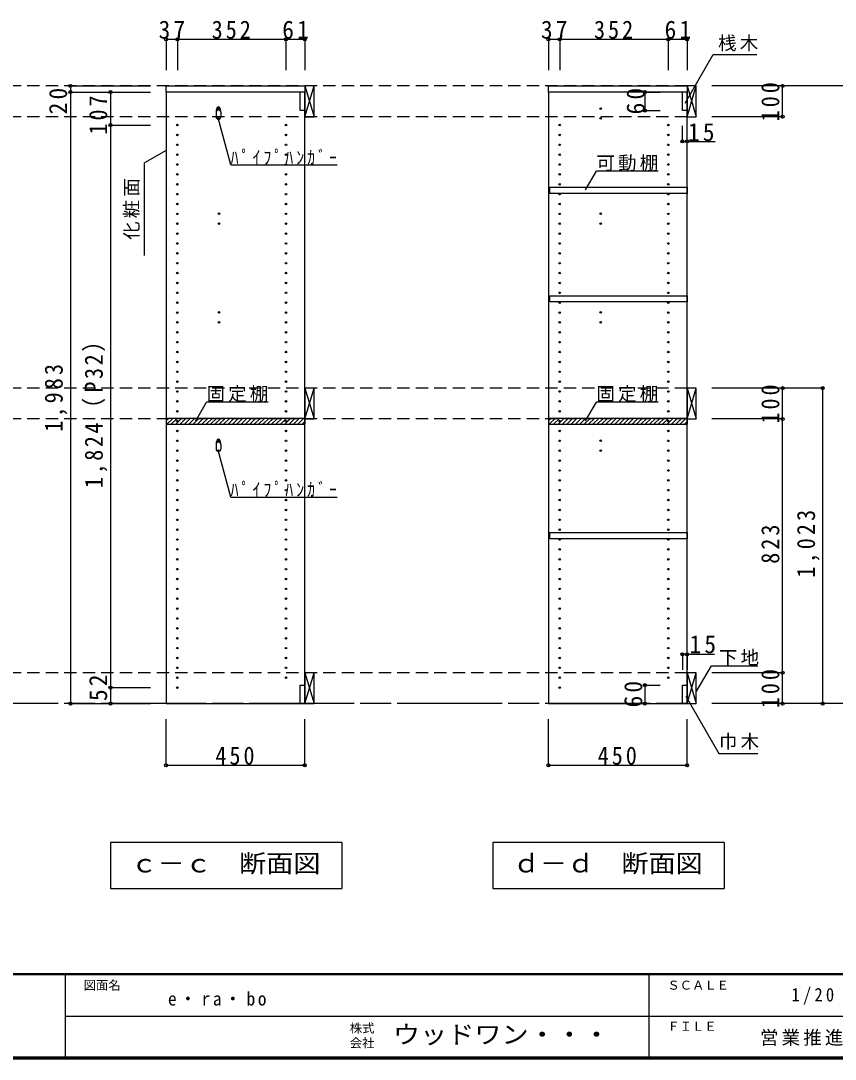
# Model space of a CAD drawing. Units: millimetres at full size, sheet at 1:20; some dimension numbers follow another scale. Extents: x -8005 to 8005, y -2932 to 2722.
# Drawn here: x 3961 to 6603, y -2864 to 503 of the extents above; entities that cross this region are included whole.
import ezdxf
from ezdxf.enums import TextEntityAlignment as Align

# ---------------------------------------------------------------- set-up
doc = ezdxf.new("R2010")
doc.units = ezdxf.units.MM
doc.header["$LTSCALE"] = 20
doc.header["$PDMODE"] = 32
doc.header["$PDSIZE"] = 10
doc.linetypes.add('CHAIN1', pattern=[8, 5, -1, 1, -1])
doc.linetypes.add('DASHED2', pattern=[3, 2, -1])
for name, color, linetype in [('0-2_本体', 2, 'Continuous'), ('0-3_固定棚', 3, 'Continuous'), ('0-4_可動棚', 3, 'Continuous'), ('0-5', 4, 'Continuous'), ('0-6_ﾊﾟｲﾌﾟﾊﾝｶﾞｰ', 4, 'Continuous'), ('0-7_桟木・巾木', 2, 'Continuous'), ('0-8_引き出し', 7, 'Continuous'), ('0-A_文字', 7, 'Continuous'), ('0-B_寸法', 4, 'Continuous'), ('0-C_ハッチ', 4, 'Continuous'), ('F-1_枠', 6, 'Continuous'), ('F-A_文字', 7, 'Continuous')]:
    doc.layers.add(name, color=color, linetype=linetype)
doc.styles.add('ＭＳ ゴシック', font='')
doc.styles.get('ＭＳ ゴシック').set_extended_font_data('MS Gothic')

msp = doc.modelspace()

# ---------------------------------------------------------------- linework, layer by layer
at = {"layer": '0-2_本体'}
for p, q in [((4432.22, 271.73), (4432.22, 291.73)), ((4432.22, 291.73), (4882.22, 291.73)), ((4882.22, 271.73), (4432.22, 271.73)), ((4882.22, 291.73), (4882.22, 271.73)), ((5672.22, 271.73), (5672.22, 291.73)), ((5672.22, 291.73), (6122.22, 291.73)), ((6122.22, 271.73), (5672.22, 271.73)), ((6122.22, 291.73), (6122.22, 271.73))]:
    msp.add_line(p, q, dxfattribs=at)
at = {"layer": '0-3_固定棚', "color": 2}
for p, q in [((4432.22, -785.27), (4432.22, -805.27)), ((4432.22, -785.27), (4882.22, -785.27)), ((4432.22, -805.27), (4882.22, -805.27)), ((4882.22, -785.27), (4882.22, -805.27)), ((5672.22, -785.27), (5672.22, -805.27)), ((5672.22, -785.27), (6122.22, -785.27)), ((5672.22, -805.27), (6122.22, -805.27)), ((6122.22, -785.27), (6122.22, -805.27))]:
    msp.add_line(p, q, dxfattribs=at)
at = {"layer": '0-4_可動棚', "color": 2}
for points in [[(5677.22, -36.77), (6122.22, -36.77), (6122.22, -56.77), (5677.22, -56.77)], [(5677.22, -388.77), (6122.22, -388.77), (6122.22, -408.77), (5677.22, -408.77)], [(5677.22, -1156.77), (6122.22, -1156.77), (6122.22, -1176.77), (5677.22, -1176.77)]]:
    msp.add_lwpolyline(points, close=True, dxfattribs=at)
at = {"layer": '0-5', "color": 3}
for p, q in [((4432.22, 271.73), (4432.22, -1711.27)), ((4882.22, 271.73), (4432.22, 271.73)), ((4882.22, -1711.27), (4882.22, 271.73)), ((6122.22, 271.73), (5672.22, 271.73)), ((5672.22, 271.73), (5672.22, -1711.27)), ((6122.22, -1711.27), (6122.22, 271.73)), ((4432.22, -1711.27), (4882.22, -1711.27)), ((5672.22, -1711.27), (6122.22, -1711.27))]:
    msp.add_line(p, q, dxfattribs=at)
at = {"layer": '0-5'}
for centre in [(4602.22, 218.23), (5842.22, 218.23), (4602.22, 186.23), (5842.22, 186.23), (4469.22, 164.73), (4469.22, 132.73), (4821.22, 164.73), (4821.22, 132.73), (5709.22, 164.73), (5709.22, 132.73), (6061.22, 164.73), (6061.22, 132.73), (4469.22, 100.73), (4821.22, 100.73), (5709.22, 100.73), (6061.22, 100.73), (4469.22, 68.73), (4821.22, 68.73), (5709.22, 68.73), (6061.22, 68.73), (4469.22, 36.73), (4821.22, 36.73), (5709.22, 36.73), (6061.22, 36.73), (4469.22, 4.73), (4821.22, 4.73), (5709.22, 4.73), (6061.22, 4.73), (4469.22, -27.27), (4821.22, -27.27), (5709.22, -27.27), (6061.22, -27.27), (4469.22, -59.27), (4821.22, -59.27), (5709.22, -59.27), (6061.22, -59.27), (4469.22, -91.27), (4821.22, -91.27), (5709.22, -91.27), (6061.22, -91.27), (4469.22, -123.27), (4603.88, -122.77), (4821.22, -123.27), (5709.22, -123.27), (5842.22, -122.77), (6061.22, -123.27), (4469.22, -155.27), (4603.88, -154.77), (4821.22, -155.27), (5709.22, -155.27), (5842.22, -154.77), (6061.22, -155.27), (4469.22, -187.27), (4821.22, -187.27), (5709.22, -187.27), (6061.22, -187.27), (4469.22, -219.27), (4821.22, -219.27), (5709.22, -219.27), (6061.22, -219.27), (4469.22, -251.27), (4821.22, -251.27), (5709.22, -251.27), (6061.22, -251.27), (4469.22, -283.27), (4821.22, -283.27), (5709.22, -283.27), (6061.22, -283.27), (4469.22, -315.27), (4821.22, -315.27), (5709.22, -315.27), (6061.22, -315.27), (4469.22, -347.27), (4821.22, -347.27), (5709.22, -347.27), (6061.22, -347.27), (4469.22, -379.27), (4821.22, -379.27), (5709.22, -379.27), (6061.22, -379.27), (4469.22, -411.27), (4821.22, -411.27), (5709.22, -411.27), (6061.22, -411.27), (4469.22, -443.27), (4603.88, -442.77), (4821.22, -443.27), (5709.22, -443.27), (5842.22, -442.77), (6061.22, -443.27), (4469.22, -475.27), (4469.22, -507.27), (4603.88, -474.77), (4821.22, -475.27), (4821.22, -507.27), (5709.22, -475.27), (5709.22, -507.27), (5842.22, -474.77), (6061.22, -475.27), (6061.22, -507.27), (4469.22, -539.27), (4821.22, -539.27), (5709.22, -539.27), (6061.22, -539.27), (4469.22, -571.27), (4821.22, -571.27), (5709.22, -571.27), (6061.22, -571.27), (4469.22, -603.27), (4821.22, -603.27), (5709.22, -603.27), (6061.22, -603.27), (4469.22, -635.27), (4821.22, -635.27), (5709.22, -635.27), (6061.22, -635.27), (4469.22, -667.27), (4821.22, -667.27), (5709.22, -667.27), (6061.22, -667.27), (4469.22, -699.27), (4821.22, -699.27), (5709.22, -699.27), (6061.22, -699.27), (4469.22, -731.27), (4821.22, -731.27), (5709.22, -731.27), (6061.22, -731.27), (4469.22, -763.27), (4821.22, -763.27), (5709.22, -763.27), (6061.22, -763.27), (4469.22, -795.27), (4821.22, -795.27), (5709.22, -795.27), (6061.22, -795.27), (4469.22, -827.27), (4821.22, -827.27), (5709.22, -827.27), (6061.22, -827.27), (4469.22, -859.27), (4602.22, -858.77), (4821.22, -859.27), (5709.22, -859.27), (5842.22, -858.77), (6061.22, -859.27), (4469.22, -891.27), (4602.22, -890.77), (4821.22, -891.27), (5709.22, -891.27), (5842.22, -890.77), (6061.22, -891.27), (4469.22, -923.27), (4821.22, -923.27), (5709.22, -923.27), (6061.22, -923.27), (4469.22, -955.27), (4821.22, -955.27), (5709.22, -955.27), (6061.22, -955.27), (4469.22, -987.27), (4821.22, -987.27), (5709.22, -987.27), (6061.22, -987.27), (4469.22, -1019.27), (4821.22, -1019.27), (5709.22, -1019.27), (6061.22, -1019.27), (4469.22, -1051.27), (4821.22, -1051.27), (5709.22, -1051.27), (6061.22, -1051.27), (4469.22, -1083.27), (4821.22, -1083.27), (5709.22, -1083.27), (6061.22, -1083.27), (4469.22, -1115.27), (4469.22, -1147.27), (4821.22, -1115.27), (4821.22, -1147.27), (5709.22, -1115.27), (5709.22, -1147.27), (6061.22, -1115.27), (6061.22, -1147.27), (4469.22, -1179.27), (4821.22, -1179.27), (5709.22, -1179.27), (6061.22, -1179.27), (4469.22, -1211.27), (4821.22, -1211.27), (5709.22, -1211.27), (6061.22, -1211.27), (4469.22, -1243.27), (4821.22, -1243.27), (5709.22, -1243.27), (6061.22, -1243.27), (4469.22, -1275.27), (4821.22, -1275.27), (5709.22, -1275.27), (6061.22, -1275.27), (4469.22, -1307.27), (4821.22, -1307.27), (5709.22, -1307.27), (6061.22, -1307.27), (4469.22, -1339.27), (4821.22, -1339.27), (5709.22, -1339.27), (6061.22, -1339.27), (4469.22, -1371.27), (4821.22, -1371.27), (5709.22, -1371.27), (6061.22, -1371.27), (4469.22, -1403.27), (4821.22, -1403.27), (5709.22, -1403.27), (6061.22, -1403.27), (4469.22, -1435.27), (4821.22, -1435.27), (5709.22, -1435.27), (6061.22, -1435.27), (4469.22, -1467.27), (4821.22, -1467.27), (5709.22, -1467.27), (6061.22, -1467.27), (4469.22, -1499.27), (4821.22, -1499.27), (5709.22, -1499.27), (6061.22, -1499.27), (4469.22, -1531.27), (4821.22, -1531.27), (5709.22, -1531.27), (6061.22, -1531.27), (4469.22, -1563.27), (4821.22, -1563.27), (5709.22, -1563.27), (6061.22, -1563.27), (4469.22, -1595.27), (4821.22, -1595.27), (5709.22, -1595.27), (6061.22, -1595.27), (4469.22, -1627.27), (4821.22, -1627.27), (5709.22, -1627.27), (6061.22, -1627.27), (4469.22, -1659.27), (5709.22, -1659.27)]:
    msp.add_circle(centre, 2.5, dxfattribs=at)
at = {"layer": '0-6_ﾊﾟｲﾌﾟﾊﾝｶﾞｰ', "color": 2}
for p, q in [((4594.72, 206.23), (4594.72, 191.23)), ((4609.72, 206.23), (4609.72, 191.23)), ((4594.72, -870.77), (4594.72, -885.77)), ((4609.72, -870.77), (4609.72, -885.77))]:
    msp.add_line(p, q, dxfattribs=at)
for centre, start, end in [((4602.22, 206.23), 0, 180), ((4602.22, 191.23), 180, 0), ((4602.22, -870.77), 0, 180), ((4602.22, -885.77), 180, 0)]:
    msp.add_arc(centre, 7.5, start, end, dxfattribs=at)
at = {"layer": '0-6_ﾊﾟｲﾌﾟﾊﾝｶﾞｰ', "color": 7}
for centre, radius, start, end in [((4640.83, 204.72), 46.13, 162.96035, 178.115), ((4602.22, 218.23), 5.5, 0, 180), ((4563.62, 204.72), 46.13, 1.885, 17.03965), ((4640.83, -872.28), 46.13, 162.96035, 178.115), ((4602.22, -858.77), 5.5, 0, 180), ((4563.62, -872.28), 46.13, 1.885, 17.03965)]:
    msp.add_arc(centre, radius, start, end, dxfattribs=at)
at = {"layer": '0-7_桟木・巾木'}
for p, q in [((4882.22, 271.73), (4867.22, 271.73)), ((4867.22, 211.73), (4867.22, 271.73)), ((4882.22, 271.73), (4882.22, 230.73)), ((6107.22, 211.73), (6107.22, 271.73)), ((6122.22, 271.73), (6107.22, 271.73)), ((6122.22, 271.73), (6122.22, 230.73)), ((6110.73, 211.73), (6107.22, 211.73)), ((6122.22, 211.73), (6110.73, 211.73)), ((4867.22, -1651.27), (4882.22, -1651.27)), ((4882.22, -1651.27), (4882.22, -1711.27)), ((6107.22, -1711.27), (6107.22, -1651.27)), ((6122.22, -1711.27), (6107.22, -1711.27))]:
    msp.add_line(p, q, dxfattribs=at)
for points in [[(4882.22, 211.73), (4870.73, 211.73), (4867.22, 211.73)], [(4882.22, -1711.27), (4867.22, -1711.27), (4867.22, -1651.27)], [(6107.22, -1651.27), (6122.22, -1651.27), (6122.22, -1711.27)]]:
    msp.add_lwpolyline(points, dxfattribs=at)
at = {"layer": '0-8_引き出し', "color": 3}
for p, q in [((4882.22, 291.73), (4882.22, 191.73)), ((4912.22, 291.73), (4882.22, 291.73)), ((4912.22, 191.73), (4912.22, 291.73)), ((4882.22, 191.73), (4912.22, 191.73)), ((4882.22, -1611.27), (4882.22, -1711.27)), ((4912.22, -1611.27), (4882.22, -1611.27)), ((4912.22, -1711.27), (4912.22, -1611.27)), ((4882.22, -1711.27), (4912.22, -1711.27))]:
    msp.add_line(p, q, dxfattribs=at)
at = {"layer": '0-8_引き出し'}
for p, q in [((4882.22, 191.73), (4912.22, 291.73)), ((4882.22, 291.73), (4912.22, 191.73)), ((6122.22, 291.73), (6152.22, 191.73)), ((6122.22, 191.73), (6152.22, 291.73)), ((4882.22, -688.27), (4912.22, -788.27)), ((4882.22, -788.27), (4912.22, -688.27)), ((6122.22, -688.27), (6152.22, -788.27)), ((6122.22, -788.27), (6152.22, -688.27)), ((4882.22, -1711.27), (4912.22, -1611.27)), ((4882.22, -1611.27), (4912.22, -1711.27)), ((6122.22, -1611.27), (6152.22, -1711.27)), ((6122.22, -1711.27), (6152.22, -1611.27))]:
    msp.add_line(p, q, dxfattribs=at)
at = {"layer": '0-8_引き出し', "color": 3}
for points in [[(6152.22, 191.73), (6152.22, 291.73), (6122.22, 291.73), (6122.22, 191.73)], [(4912.22, -788.27), (4912.22, -688.27), (4882.22, -688.27), (4882.22, -788.27)], [(6152.22, -788.27), (6152.22, -688.27), (6122.22, -688.27), (6122.22, -788.27)], [(6152.22, -1711.27), (6152.22, -1611.27), (6122.22, -1611.27), (6122.22, -1711.27)]]:
    msp.add_lwpolyline(points, close=True, dxfattribs=at)
at = {"layer": '0-A_文字'}
for p, q in [((6115.55, 236.27), (6206.43, 393.67)), ((6206.43, 393.67), (6348.66, 393.67)), ((4641.96, 35.43), (4602.22, 183.73)), ((4432.22, 82.66), (4362.22, 42.25)), ((4362.22, -257.75), (4362.22, 42.25)), ((4641.96, 35.43), (4986.96, 35.43)), ((5793.09, -45.83), (5828.11, 14.82)), ((6028.11, 14.82), (5828.11, 14.82)), ((4528.61, -794.33), (4563.63, -733.68)), ((4763.63, -733.68), (4563.63, -733.68)), ((5793.09, -794.33), (5828.11, -733.68)), ((6028.11, -733.68), (5828.11, -733.68)), ((4641.96, -1041.57), (4602.22, -893.27)), ((4641.96, -1041.57), (4986.96, -1041.57)), ((6152.22, -1672.95), (6200.99, -1588.48)), ((6200.99, -1588.48), (6351.52, -1588.48)), ((4252.22, -2161.27), (4252.22, -2311.27)), ((5002.22, -2161.27), (4252.22, -2161.27)), ((5002.22, -2161.27), (5002.22, -2311.27)), ((5492.22, -2161.27), (5492.22, -2311.27)), ((6242.22, -2161.27), (5492.22, -2161.27)), ((6242.22, -2161.27), (6242.22, -2311.27)), ((4252.22, -2311.27), (5002.22, -2311.27)), ((5492.22, -2311.27), (6242.22, -2311.27))]:
    msp.add_line(p, q, dxfattribs=at)
at = {"layer": '0-A_文字', "linetype": 'CHAIN1'}
msp.add_line((6122.22, -1711.27), (1682.22, -1711.27), dxfattribs=at)
at = {"layer": '0-A_文字'}
msp.add_lwpolyline([(6118.41, -1687.54), (6225.5, -1873.01), (6351.52, -1873.01)], dxfattribs=at)
at = {"layer": '0-B_寸法'}
for p, q in [((4432.22, 442.73), (4432.22, 342.73)), ((4432.22, 442.73), (4882.22, 442.73)), ((4469.22, 442.73), (4469.22, 342.73)), ((4821.22, 442.73), (4821.22, 342.73)), ((4882.22, 442.73), (4882.22, 342.73)), ((5672.22, 442.73), (5672.22, 342.73)), ((5672.22, 442.73), (6122.22, 442.73)), ((5709.22, 442.73), (5709.22, 342.73)), ((6061.22, 442.73), (6061.22, 342.73)), ((6122.22, 442.73), (6122.22, 342.73)), ((4122.22, 291.73), (4122.22, 271.73)), ((4122.22, 291.73), (4382.22, 291.73)), ((4122.22, 271.73), (4382.22, 271.73)), ((4122.22, 271.73), (4122.22, -1711.27)), ((4252.22, 271.73), (4382.22, 271.73)), ((4252.22, 271.73), (4252.22, 164.73)), ((5985.22, 271.73), (5985.22, 211.73)), ((5985.22, 271.73), (6035.22, 271.73)), ((6432.22, 291.73), (6202.22, 291.73)), ((6692.22, 291.73), (6202.22, 291.73)), ((6432.22, 191.73), (6432.22, 291.73)), ((5985.22, 211.73), (6035.22, 211.73)), ((6432.22, 191.73), (6202.22, 191.73)), ((4252.22, 164.73), (4382.22, 164.73)), ((4252.22, 164.73), (4252.22, -1659.27)), ((6107.22, 111.73), (6107.22, 161.73)), ((6122.22, 111.73), (6122.22, 161.73)), ((6107.22, 111.73), (6213.69, 111.73)), ((6432.22, -688.27), (6202.22, -688.27)), ((6562.22, -688.27), (6432.22, -688.27)), ((6432.22, -788.27), (6432.22, -688.27)), ((6562.22, -1711.27), (6562.22, -688.27)), ((6432.22, -788.27), (6202.22, -788.27)), ((6432.22, -1611.27), (6432.22, -788.27)), ((6107.22, -1551.27), (6107.22, -1601.27)), ((6107.22, -1551.27), (6210.68, -1551.27)), ((6122.22, -1551.27), (6122.22, -1601.27)), ((6432.22, -1611.27), (6202.22, -1611.27)), ((6432.22, -1711.27), (6432.22, -1611.27)), ((4252.22, -1659.27), (4382.22, -1659.27)), ((4252.22, -1659.27), (4252.22, -1711.27)), ((5985.22, -1651.27), (5985.22, -1711.27)), ((5985.22, -1651.27), (6035.22, -1651.27)), ((4122.22, -1711.27), (4382.22, -1711.27)), ((4252.22, -1711.27), (4382.22, -1711.27)), ((5985.22, -1711.27), (6035.22, -1711.27)), ((6432.22, -1711.27), (6202.22, -1711.27)), ((6692.22, -1711.27), (6202.22, -1711.27)), ((6562.22, -1711.27), (6432.22, -1711.27)), ((4432.22, -1911.27), (4432.22, -1761.27)), ((4882.22, -1911.27), (4882.22, -1761.27)), ((5672.22, -1911.27), (5672.22, -1761.27)), ((6122.22, -1911.27), (6122.22, -1761.27)), ((4432.22, -1911.27), (4882.22, -1911.27)), ((5672.22, -1911.27), (6122.22, -1911.27))]:
    msp.add_line(p, q, dxfattribs=at)
at = {"layer": '0-B_寸法', "linetype": 'DASHED2'}
for p, q in [((6122.22, 291.73), (1682.22, 291.73)), ((6122.22, 191.73), (1682.22, 191.73)), ((6122.22, -688.27), (1682.22, -688.27)), ((6122.22, -788.27), (1682.22, -788.27)), ((6122.22, -1611.27), (1682.22, -1611.27)), ((6122.22, -1711.27), (1682.22, -1711.27))]:
    msp.add_line(p, q, dxfattribs=at)
at = {"layer": '0-B_寸法', "color": 7}
for p in [(4432.22, 442.73), (4469.22, 442.73), (4821.22, 442.73), (4882.22, 442.73), (5672.22, 442.73), (5709.22, 442.73), (6061.22, 442.73), (6122.22, 442.73), (4122.22, 291.73), (4122.22, 271.73), (4252.22, 271.73), (5985.22, 271.73), (6432.22, 291.73), (5985.22, 211.73), (4252.22, 164.73), (6432.22, 191.73), (6107.22, 111.73), (6122.22, 111.73), (6432.22, -688.27), (6562.22, -688.27), (6432.22, -788.27), (6107.22, -1551.27), (6122.22, -1551.27), (6432.22, -1611.27), (5985.22, -1651.27), (4252.22, -1659.27), (4122.22, -1711.27), (4252.22, -1711.27), (5985.22, -1711.27), (6432.22, -1711.27), (6562.22, -1711.27), (4432.22, -1911.27), (4882.22, -1911.27), (5672.22, -1911.27), (6122.22, -1911.27)]:
    msp.add_point(p, dxfattribs=at)
at = {"layer": '0-C_ハッチ'}
for p, q in [((4432.22, -794.22), (4441.17, -785.27)), ((4435.31, -805.27), (4455.31, -785.27)), ((4449.46, -805.27), (4469.46, -785.27)), ((4463.6, -805.27), (4483.6, -785.27)), ((4477.74, -805.27), (4497.74, -785.27)), ((4491.88, -805.27), (4511.88, -785.27)), ((4506.02, -805.27), (4526.02, -785.27)), ((4520.17, -805.27), (4540.17, -785.27)), ((4534.31, -805.27), (4554.31, -785.27)), ((4548.45, -805.27), (4568.45, -785.27)), ((4562.59, -805.27), (4582.59, -785.27)), ((4576.74, -805.27), (4596.74, -785.27)), ((4590.88, -805.27), (4610.88, -785.27)), ((4605.02, -805.27), (4625.02, -785.27)), ((4619.16, -805.27), (4639.16, -785.27)), ((4633.3, -805.27), (4653.3, -785.27)), ((4647.45, -805.27), (4667.45, -785.27)), ((4661.59, -805.27), (4681.59, -785.27)), ((4675.73, -805.27), (4695.73, -785.27)), ((4689.87, -805.27), (4709.87, -785.27)), ((4704.01, -805.27), (4724.01, -785.27)), ((4718.16, -805.27), (4738.16, -785.27)), ((4732.3, -805.27), (4752.3, -785.27)), ((4746.44, -805.27), (4766.44, -785.27)), ((4760.58, -805.27), (4780.58, -785.27)), ((4774.73, -805.27), (4794.73, -785.27)), ((4788.87, -805.27), (4808.87, -785.27)), ((4803.01, -805.27), (4823.01, -785.27)), ((4817.15, -805.27), (4837.15, -785.27)), ((4831.29, -805.27), (4851.29, -785.27)), ((4845.44, -805.27), (4865.44, -785.27)), ((4859.58, -805.27), (4879.58, -785.27)), ((4873.72, -805.27), (4882.22, -796.76)), ((5672.22, -794.22), (5681.17, -785.27)), ((5675.31, -805.27), (5695.31, -785.27)), ((5689.46, -805.27), (5709.46, -785.27)), ((5703.6, -805.27), (5723.6, -785.27)), ((5717.74, -805.27), (5737.74, -785.27)), ((5731.88, -805.27), (5751.88, -785.27)), ((5746.02, -805.27), (5766.02, -785.27)), ((5760.17, -805.27), (5780.17, -785.27)), ((5774.31, -805.27), (5794.31, -785.27)), ((5788.45, -805.27), (5808.45, -785.27)), ((5802.59, -805.27), (5822.59, -785.27)), ((5816.74, -805.27), (5836.74, -785.27)), ((5830.88, -805.27), (5850.88, -785.27)), ((5845.02, -805.27), (5865.02, -785.27)), ((5859.16, -805.27), (5879.16, -785.27)), ((5873.3, -805.27), (5893.3, -785.27)), ((5887.45, -805.27), (5907.45, -785.27)), ((5901.59, -805.27), (5921.59, -785.27)), ((5915.73, -805.27), (5935.73, -785.27)), ((5929.87, -805.27), (5949.87, -785.27)), ((5944.01, -805.27), (5964.01, -785.27)), ((5958.16, -805.27), (5978.16, -785.27)), ((5972.3, -805.27), (5992.3, -785.27)), ((5986.44, -805.27), (6006.44, -785.27)), ((6000.58, -805.27), (6020.58, -785.27)), ((6014.73, -805.27), (6034.73, -785.27)), ((6028.87, -805.27), (6048.87, -785.27)), ((6043.01, -805.27), (6063.01, -785.27)), ((6057.15, -805.27), (6077.15, -785.27)), ((6071.29, -805.27), (6091.29, -785.27)), ((6085.44, -805.27), (6105.44, -785.27)), ((6099.58, -805.27), (6119.58, -785.27)), ((6113.72, -805.27), (6122.22, -796.76))]:
    msp.add_line(p, q, dxfattribs=at)
at = {"layer": 'F-1_枠'}
for p, q in [((8005, -2587.71), (205, -2587.71)), ((8005, -2591.04), (205, -2591.04)), ((4105, -2591.04), (4105, -2857.71)), ((5998.33, -2591.04), (5998.33, -2857.71)), ((4105, -2724.37), (7998.33, -2724.38)), ((8005, -2857.71), (205, -2857.71)), ((8005, -2861.04), (205, -2861.04)), ((8005, -2864.37), (205, -2864.37))]:
    msp.add_line(p, q, dxfattribs=at)

# ---------------------------------------------------------------- texts
at = {"layer": '0-A_文字', "style": 'ＭＳ ゴシック', "width": 1.1}
for s, p in [('ｃ－ｃ\u3000断面図', (4317.22, -2276.27)), ('ｄ－ｄ\u3000断面図', (5557.22, -2276.27))]:
    msp.add_text(s, height=58.65, dxfattribs=at).set_placement(p, align=Align.BOTTOM_LEFT)
at = {"layer": '0-A_文字', "char_height": 43.99, "attachment_point": 7, "style": 'ＭＳ ゴシック'}
for s, insert in [('\\T1.17;桟木', (6222.63, 403.88)), ('\\T1.39;\\W0.85;ﾊﾟｲﾌﾟﾊﾝｶﾞｰ', (4641.96, 35.43)), ('\\T1.17;可動棚', (5828.11, 14.82)), ('\\T1.17;固定棚', (4563.63, -733.68)), ('\\T1.17;固定棚', (5828.11, -733.68)), ('\\T1.39;\\W0.85;ﾊﾟｲﾌﾟﾊﾝｶﾞｰ', (4641.96, -1041.57)), ('\\T1.17;下地', (6225.5, -1588.48)), ('\\T1.17;巾木', (6225.5, -1861.06))]:
    msp.add_mtext(s, dxfattribs=dict(at, insert=insert))
at = {"layer": '0-A_文字', "insert": (4347.22, -207.75), "char_height": 43.99, "attachment_point": 7, "rotation": 90, "style": 'ＭＳ ゴシック'}
msp.add_mtext('\\T1.17;化粧面', dxfattribs=at)
at = {"layer": '0-B_寸法', "color": 7, "char_height": 58.65, "attachment_point": 7, "style": 'ＭＳ ゴシック'}
for s, insert in [('\\T1.27;\\W0.95;37', (4408.22, 443.94)), ('\\T1.27;\\W0.9;352', (4580.22, 443.94)), ('\\T1.27;\\W0.95;61', (4809.22, 443.94)), ('\\T1.27;\\W0.95;37', (5648.22, 443.94)), ('\\T1.27;\\W0.9;352', (5820.22, 443.94)), ('\\T1.27;\\W0.95;61', (6049.22, 443.94)), ('\\T1.27;\\W0.95;15', (6125.12, 111.73)), ('\\T1.27;\\W0.95;15', (6130.14, -1548.8)), ('\\T1.27;\\W0.9;450', (4592.22, -1910.06)), ('\\T1.27;\\W0.9;450', (5832.22, -1910.06))]:
    msp.add_mtext(s, dxfattribs=dict(at, insert=insert))
at = {"layer": '0-B_寸法', "color": 7, "char_height": 58.65, "attachment_point": 7, "rotation": 90, "style": 'ＭＳ ゴシック'}
for s, insert in [('\\T1.27;\\W0.95;20', (4112.22, 199.49)), ('\\T1.27;\\W0.95;60', (5985.22, 199.23)), ('\\T1.27;\\W0.9;100', (6422.22, 176.73)), ('\\T1.27;\\W0.9;107', (4242.22, 133.73)), ('\\T1.23;\\W0.9;1,824（P32）', (4242.22, -1012.27)), ('\\T1.28;\\W0.9;1,983', (4112.22, -829.77)), ('\\T1.27;\\W0.9;100', (6422.22, -803.27)), ('\\T1.28;\\W0.9;1,023', (6552.22, -1302.77)), ('\\T1.27;\\W0.9;823', (6422.22, -1257.77)), ('\\T1.27;\\W0.9;100', (6422.22, -1726.27)), ('\\T1.27;\\W0.95;52', (4242.22, -1703)), ('\\T1.27;\\W0.95;60', (5977.61, -1723.77))]:
    msp.add_mtext(s, dxfattribs=dict(at, insert=insert))
at = {"layer": 'F-A_文字', "style": 'ＭＳ ゴシック'}
for s, p in [('図面名', (4165, -2647.71)), ('ＳＣＡＬＥ', (6058.33, -2647.71)), ('株式', (5028.33, -2787.04)), ('ＦＩＬＥ', (6058.33, -2781.04)), ('会社', (5028.33, -2835.04))]:
    msp.add_text(s, height=29.33, dxfattribs=at).set_placement(p, align=Align.BOTTOM_LEFT)
at = {"layer": 'F-A_文字', "style": 'ＭＳ ゴシック', "width": 1.1}
msp.add_text('ウッドワン・・・', height=58.65, dxfattribs=at).set_placement((5168.33, -2831.04), align=Align.BOTTOM_LEFT)
at = {"layer": 'F-A_文字', "char_height": 43.99, "attachment_point": 7, "style": 'ＭＳ ゴシック'}
for s, insert in [('\\T1.28;\\W0.95;e・ra・bo', (4438.33, -2691.04)), ('\\T1.38;\\W0.9;1/20', (6460.83, -2687.71)), ('\\T1.17;営業推進部', (6358.33, -2821.04))]:
    msp.add_mtext(s, dxfattribs=dict(at, insert=insert))

doc.saveas('drawing.dxf')
